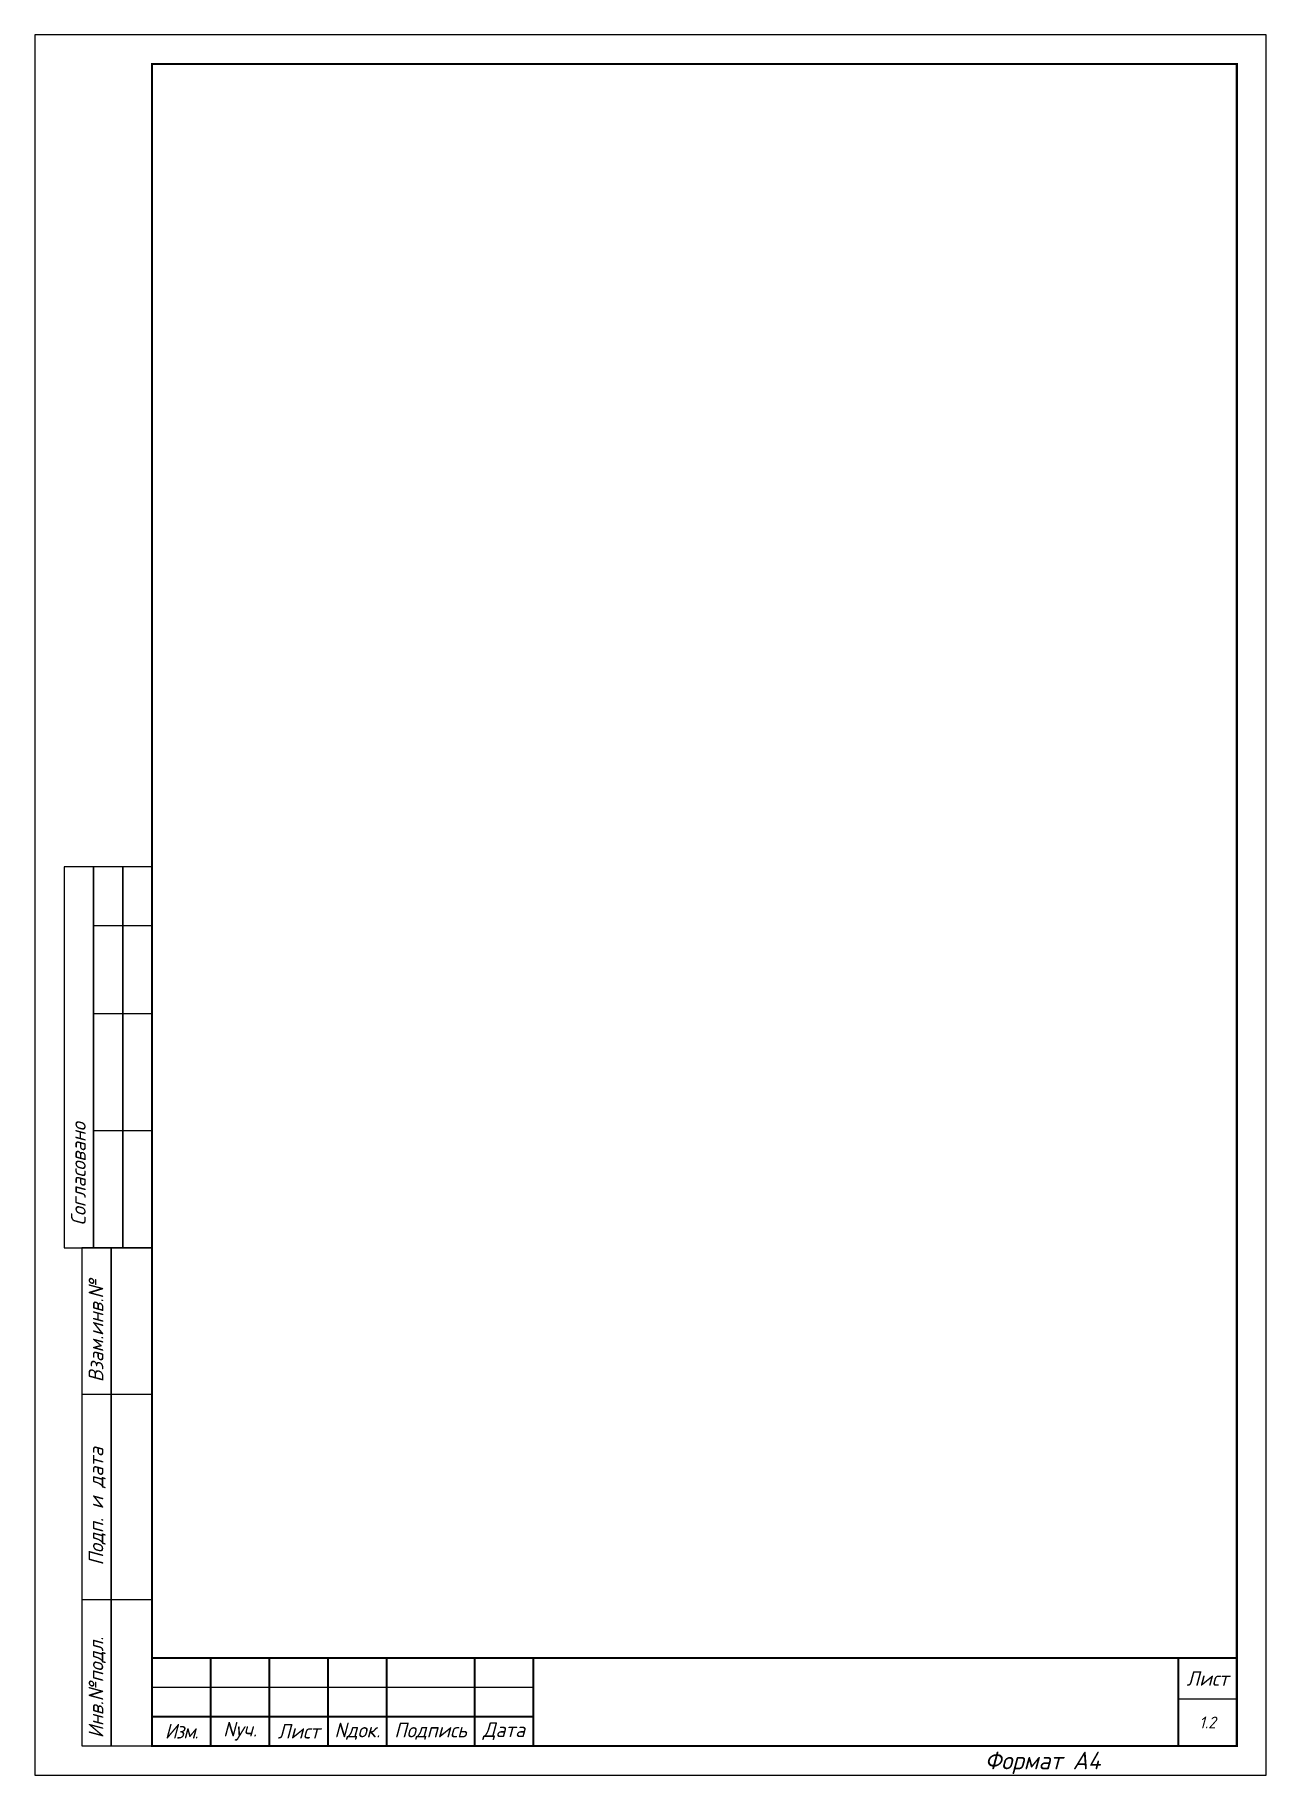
# Paper-space layout 'Общие данные 2' of a CAD drawing. Header units: millimetres. Extents: x -330 to -120, y -1 to 296.
import ezdxf
from ezdxf.enums import TextEntityAlignment as Align

# ---------------------------------------------------------------- set-up
doc = ezdxf.new("R2010")
doc.units = ezdxf.units.MM
doc.styles.add('GOST-2.304_Type-B_italic', font='GOST_Common Italic.ttf')

# ---------------------------------------------------------------- blocks, each defined once
blk = doc.blocks.new('*U54')
for points in [[(0, 0), (210, 0), (210, 297), (0, 297)], [(5, 90), (10, 90), (10, 155), (5, 155)], [(10, 90), (15, 90), (15, 155), (10, 155)], [(15, 90), (20, 90), (20, 155), (15, 155)], [(8, 5), (13, 5), (13, 90), (8, 90)], [(13, 5), (20, 5), (20, 90), (13, 90)]]:
    blk.add_lwpolyline(points, close=True)
at = {"const_width": 0.35}
for points in [[(20, 5), (205, 5), (205, 292), (20, 292)], [(20, 20), (205, 20), (205, 5), (20, 5)]]:
    blk.add_lwpolyline(points, close=True, dxfattribs=at)
for points in [[(10, 145), (20, 145)], [(10, 130), (20, 130)], [(10, 110), (20, 110)], [(8, 65), (20, 65)], [(8, 30), (20, 30)], [(20, 15), (85, 15)], [(195, 13), (205, 13)]]:
    blk.add_lwpolyline(points)
for points in [[(30, 20), (30, 5)], [(40, 20), (40, 5)], [(50, 20), (50, 5)], [(60, 20), (60, 5)], [(75, 20), (75, 5)], [(85, 20), (85, 5)], [(195, 20), (195, 5)], [(20, 10), (85, 10)]]:
    blk.add_lwpolyline(points, dxfattribs=at)
at = {"style": 'GOST-2.304_Type-B_italic'}
for s, p in [('Согласовано', (8.68, 93.8)), ('Взам.инв.№', (11.68, 67.07)), ('Подп. и дата', (11.68, 35.79)), ('Инв.№подл.', (11.68, 6.31))]:
    blk.add_text(s, height=2.5, rotation=90, dxfattribs=at).set_placement(p)
at = {"char_height": 2.5, "attachment_point": 5, "style": 'GOST-2.304_Type-B_italic'}
for s, insert, width in [('Лист', (200, 16.5), 10.0005), ('Nуч.', (35, 7.5), 10), ('Nдок.', (55, 7.5), 10), ('Подпись', (67.5, 7.5), 15), ('Дата', (80, 7.5), 10), ('{\\T0.9;Изм.}', (25, 7.5), 10), ('Лист', (45, 7.5), 10)]:
    blk.add_mtext(s, dxfattribs=dict(at, insert=insert, width=width))
at = {"style": 'GOST-2.304_Type-B_italic'}
for tag, height, p in [('ГРАФА_1Ф6', 4, (145, 12.5)), ('ГРАФА_7Ф6', 2, (200, 9))]:
    blk.add_attdef(tag, text='', height=height, dxfattribs=at).set_placement(p, align=Align.MIDDLE_CENTER)
for tag, p in [('ФОРМАТ', (161.99, 2.5)), ('СВОЙСТВА_2', (179.35, 2.5))]:
    blk.add_attdef(tag, text='', height=3, dxfattribs=at).set_placement(p, align=Align.MIDDLE_LEFT)

psp = doc.layouts.new('Общие данные 2')

# ---------------------------------------------------------------- block references
ref = psp.add_blockref('*U54', (-330.47, -0.97))
ref.add_attrib('ГРАФА_7Ф6', '1.2', dxfattribs={"height": 2, "style": 'GOST-2.304_Type-B_italic'}).set_placement((-130.47, 8.03), align=Align.MIDDLE_CENTER)
ref.add_attrib('ФОРМАТ', 'Формат А4', dxfattribs={"height": 3, "style": 'GOST-2.304_Type-B_italic'}).set_placement((-168.48, 1.53), align=Align.MIDDLE_LEFT)

doc.saveas('drawing.dxf')
